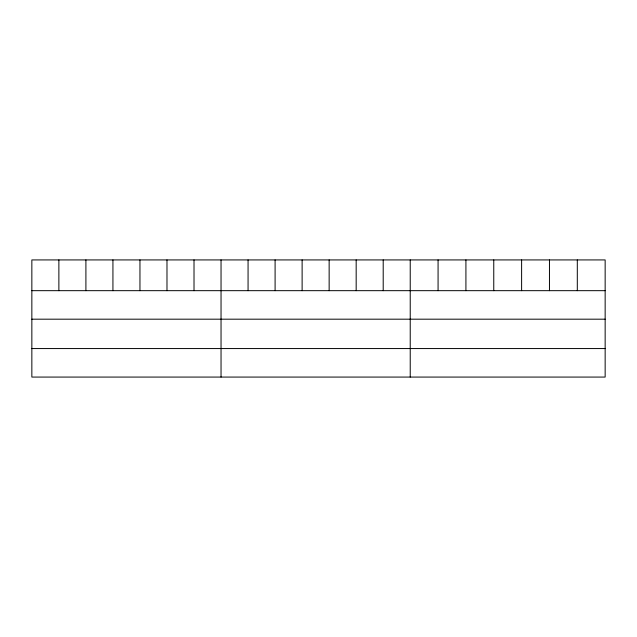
<?xml version="1.0" encoding="UTF-8"?>
<svg xmlns="http://www.w3.org/2000/svg" width="637" height="637" viewBox="0 0 637 637"><rect width="100%" height="100%" fill="white"/><g stroke="black" fill="none" stroke-linecap="round" stroke-linejoin="round"><path stroke-width="0.96" d="M605.15 319.185L605.15 259.928L31.85 259.928L31.85 377.072L605.15 377.072L605.15 319.185L31.85 319.185M31.85 290.671L605.15 290.671M31.85 348.558L605.15 348.558M577.305 259.928L577.305 290.671M549.46 259.928L549.46 290.671M521.615 259.928L521.615 290.671M493.763 259.928L493.763 290.671M465.918 259.928L465.918 290.671M438.073 259.928L438.073 290.671M410.228 259.928L410.228 377.072M383.203 259.928L383.203 290.671M356.171 259.928L356.171 290.671M329.146 259.928L329.146 290.671M302.121 259.928L302.121 290.671M275.096 259.928L275.096 290.671M248.064 259.928L248.064 290.671M221.039 259.928L221.039 377.072M194.014 259.928L194.014 290.671M166.982 259.928L166.982 290.671M139.957 259.928L139.957 290.671M112.932 259.928L112.932 290.671M85.907 259.928L85.907 290.671M58.875 259.928L58.875 290.671"/></g></svg>
